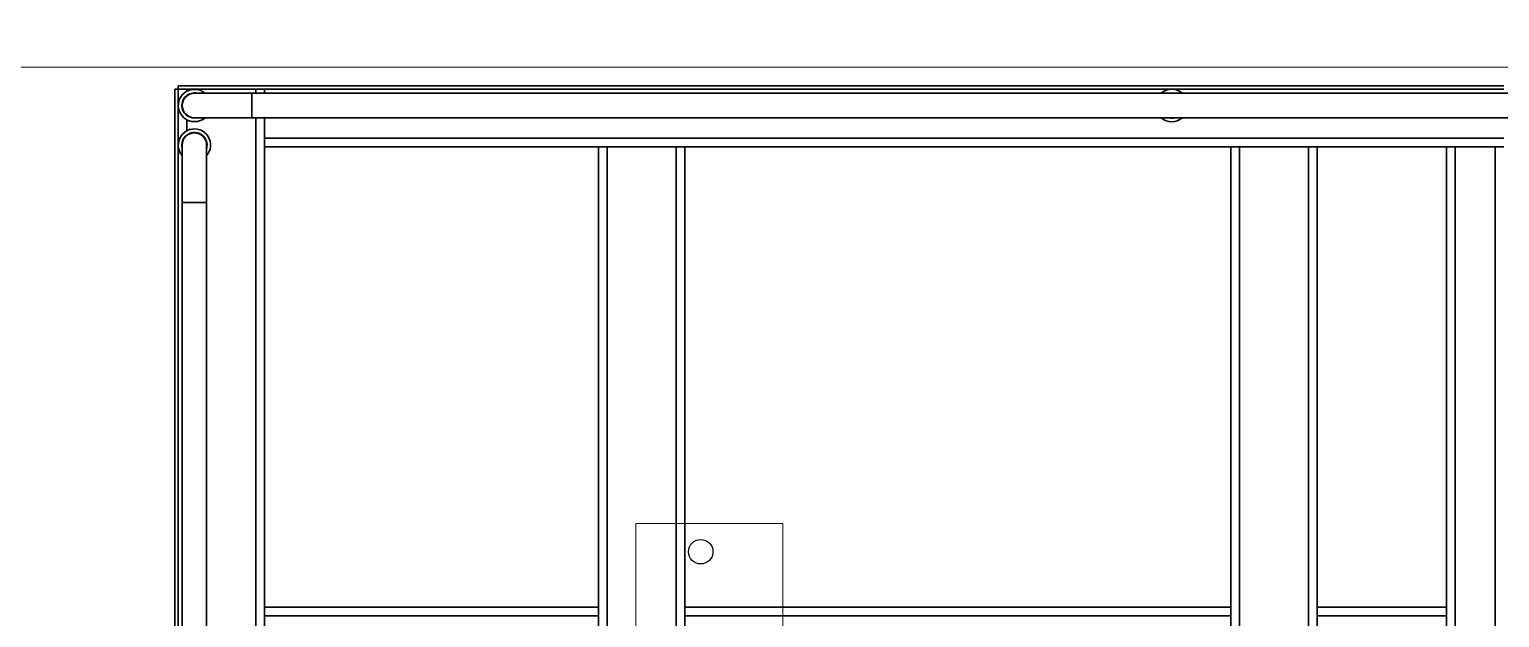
# Model space of a CAD drawing. Header units: millimetres. Extents: x -1052 to 3351, y 0 to 2015.
# Drawn here: x -383.04 to -352.77, y 1758.15 to 1770.25 of the extents above; entities that cross this region are included whole.
import ezdxf

# ---------------------------------------------------------------- set-up
doc = ezdxf.new("R2010")
doc.units = ezdxf.units.MM
doc.layers.add('AM_8', color=7, linetype='Continuous', lineweight=15)

msp = doc.modelspace()

# ---------------------------------------------------------------- linework, layer by layer
at = {"color": 7, "linetype": 'Continuous', "lineweight": 35}
for p, q in [((-380.0511, 1699.1993), (-380.0511, 1769.0166)), ((-380.0511, 1769.0166), (-379.9771, 1769.0166)), ((-380.0511, 1699.1993), (-380.0511, 1769.0166)), ((-380.0511, 1769.0166), (-379.9771, 1769.0166)), ((-379.9771, 1769.0906), (-379.9771, 1769.0166)), ((-379.9771, 1769.0906), (-352.6862, 1769.0906)), ((-379.9771, 1769.0906), (-379.9771, 1769.0166)), ((-379.9771, 1769.0906), (-352.6862, 1769.0906)), ((-379.9771, 1699.1993), (-379.9771, 1769.0166)), ((-379.9771, 1769.0166), (-352.6862, 1769.0166)), ((-379.9771, 1699.1993), (-379.9771, 1769.0166)), ((-379.9771, 1769.0166), (-352.6862, 1769.0166)), ((-379.7996, 1768.9782), (-379.7996, 1769.0166)), ((-379.7996, 1768.9782), (-379.7996, 1769.0166)), ((-378.4609, 1768.9353), (-379.6443, 1768.9353)), ((-378.4609, 1768.9353), (-379.6443, 1768.9353)), ((-350.6523, 1768.9353), (-378.4609, 1768.9353)), ((-378.4609, 1768.6838), (-378.4609, 1768.9353)), ((-350.6523, 1768.9353), (-378.4609, 1768.9353)), ((-378.4609, 1768.6838), (-378.4609, 1768.9353)), ((-378.3796, 1768.9353), (-378.3796, 1769.0166)), ((-378.3796, 1768.9353), (-378.3796, 1769.0166)), ((-378.2021, 1769.0166), (-378.2021, 1768.9353)), ((-378.2021, 1769.0166), (-378.2021, 1768.9353)), ((-378.4609, 1768.4324), (-378.4609, 1768.6838)), ((-378.4609, 1768.4324), (-378.4609, 1768.6838)), ((-379.7996, 1768.1646), (-379.7996, 1768.3895)), ((-379.7996, 1768.1646), (-379.7996, 1768.3895)), ((-379.6443, 1768.4324), (-378.4609, 1768.4324)), ((-379.6443, 1768.4324), (-378.4609, 1768.4324)), ((-378.4609, 1768.4324), (-350.6523, 1768.4324)), ((-378.4609, 1768.4324), (-350.6523, 1768.4324)), ((-378.3796, 1699.7835), (-378.3796, 1768.4324)), ((-378.3796, 1699.7835), (-378.3796, 1768.4324)), ((-378.2021, 1768.4324), (-378.2021, 1768.0108)), ((-378.2021, 1768.4324), (-378.2021, 1768.0108)), ((-352.6862, 1768.0108), (-378.2021, 1768.0108)), ((-378.2021, 1768.0108), (-378.2021, 1767.8333)), ((-352.6862, 1768.0108), (-378.2021, 1768.0108)), ((-378.2021, 1768.0108), (-378.2021, 1767.8333)), ((-379.8957, 1767.8703), (-379.8957, 1766.6869)), ((-379.8957, 1767.8703), (-379.8957, 1766.6869)), ((-379.3928, 1766.6869), (-379.3928, 1767.8703)), ((-379.3928, 1766.6869), (-379.3928, 1767.8703)), ((-378.2021, 1758.3665), (-378.2021, 1767.8333)), ((-371.3239, 1767.8333), (-378.2021, 1767.8333)), ((-378.2021, 1758.3665), (-378.2021, 1767.8333)), ((-371.3239, 1767.8333), (-378.2021, 1767.8333)), ((-371.3239, 1758.3665), (-371.3239, 1767.8333)), ((-371.3239, 1767.8333), (-371.1464, 1767.8333)), ((-371.3239, 1758.3665), (-371.3239, 1767.8333)), ((-371.3239, 1767.8333), (-371.1464, 1767.8333)), ((-371.1464, 1700.3826), (-371.1464, 1767.8333)), ((-371.1464, 1767.8333), (-369.7264, 1767.8333)), ((-371.1464, 1700.3826), (-371.1464, 1767.8333)), ((-371.1464, 1767.8333), (-369.7264, 1767.8333)), ((-369.7264, 1700.3826), (-369.7264, 1767.8333)), ((-369.7264, 1767.8333), (-369.5489, 1767.8333)), ((-369.7264, 1700.3826), (-369.7264, 1767.8333)), ((-369.7264, 1767.8333), (-369.5489, 1767.8333)), ((-358.3071, 1767.8333), (-369.5489, 1767.8333)), ((-369.5489, 1758.3665), (-369.5489, 1767.8333)), ((-358.3071, 1767.8333), (-369.5489, 1767.8333)), ((-369.5489, 1758.3665), (-369.5489, 1767.8333)), ((-358.3071, 1758.3665), (-358.3071, 1767.8333)), ((-358.1296, 1767.8333), (-358.3071, 1767.8333)), ((-358.3071, 1758.3665), (-358.3071, 1767.8333)), ((-358.1296, 1767.8333), (-358.3071, 1767.8333)), ((-358.1296, 1700.3826), (-358.1296, 1767.8333)), ((-356.7096, 1767.8333), (-358.1296, 1767.8333)), ((-358.1296, 1700.3826), (-358.1296, 1767.8333)), ((-356.7096, 1767.8333), (-358.1296, 1767.8333)), ((-356.5321, 1767.8333), (-356.7096, 1767.8333)), ((-356.7096, 1700.3826), (-356.7096, 1767.8333)), ((-356.5321, 1767.8333), (-356.7096, 1767.8333)), ((-356.7096, 1700.3826), (-356.7096, 1767.8333)), ((-356.5321, 1758.3665), (-356.5321, 1767.8333)), ((-353.8695, 1767.8333), (-356.5321, 1767.8333)), ((-356.5321, 1758.3665), (-356.5321, 1767.8333)), ((-353.8695, 1767.8333), (-356.5321, 1767.8333)), ((-353.692, 1767.8333), (-353.8695, 1767.8333)), ((-353.8695, 1758.3665), (-353.8695, 1767.8333)), ((-353.692, 1767.8333), (-353.8695, 1767.8333)), ((-353.8695, 1758.3665), (-353.8695, 1767.8333)), ((-353.692, 1700.3826), (-353.692, 1767.8333)), ((-352.8637, 1767.8333), (-353.692, 1767.8333)), ((-353.692, 1700.3826), (-353.692, 1767.8333)), ((-352.8637, 1767.8333), (-353.692, 1767.8333)), ((-352.8637, 1700.3826), (-352.8637, 1767.8333)), ((-352.6862, 1767.8333), (-352.8637, 1767.8333)), ((-352.8637, 1700.3826), (-352.8637, 1767.8333)), ((-352.6862, 1767.8333), (-352.8637, 1767.8333)), ((-379.8957, 1766.6869), (-379.8957, 1735.0324)), ((-379.8957, 1766.6869), (-379.6443, 1766.6869)), ((-379.8957, 1766.6869), (-379.8957, 1735.0324)), ((-379.8957, 1766.6869), (-379.6443, 1766.6869)), ((-379.6443, 1766.6869), (-379.3928, 1766.6869)), ((-379.6443, 1766.6869), (-379.3928, 1766.6869)), ((-379.3928, 1735.0324), (-379.3928, 1766.6869)), ((-379.3928, 1735.0324), (-379.3928, 1766.6869)), ((-371.3239, 1758.3665), (-378.2021, 1758.3665)), ((-378.2021, 1758.3665), (-378.2021, 1758.189)), ((-371.3239, 1758.3665), (-378.2021, 1758.3665)), ((-378.2021, 1758.3665), (-378.2021, 1758.189)), ((-371.3239, 1758.189), (-371.3239, 1758.3665)), ((-371.3239, 1758.189), (-371.3239, 1758.3665)), ((-369.5489, 1758.3665), (-369.5489, 1758.189)), ((-358.3071, 1758.3665), (-369.5489, 1758.3665)), ((-369.5489, 1758.3665), (-369.5489, 1758.189)), ((-358.3071, 1758.3665), (-369.5489, 1758.3665)), ((-358.3071, 1758.189), (-358.3071, 1758.3665)), ((-358.3071, 1758.189), (-358.3071, 1758.3665)), ((-356.5321, 1758.3665), (-353.8695, 1758.3665)), ((-356.5321, 1758.3665), (-356.5321, 1758.189)), ((-356.5321, 1758.3665), (-353.8695, 1758.3665)), ((-356.5321, 1758.3665), (-356.5321, 1758.189)), ((-353.8695, 1758.3665), (-353.8695, 1758.189)), ((-353.8695, 1758.3665), (-353.8695, 1758.189)), ((-371.3239, 1758.189), (-378.2021, 1758.189)), ((-378.2021, 1757.3607), (-378.2021, 1758.189)), ((-371.3239, 1758.189), (-378.2021, 1758.189)), ((-378.2021, 1757.3607), (-378.2021, 1758.189)), ((-371.3239, 1758.189), (-371.3239, 1757.3607)), ((-371.3239, 1758.189), (-371.3239, 1757.3607)), ((-358.3071, 1758.189), (-369.5489, 1758.189)), ((-369.5489, 1757.3607), (-369.5489, 1758.189)), ((-358.3071, 1758.189), (-369.5489, 1758.189)), ((-369.5489, 1757.3607), (-369.5489, 1758.189)), ((-358.3071, 1757.3607), (-358.3071, 1758.189)), ((-358.3071, 1757.3607), (-358.3071, 1758.189)), ((-356.5321, 1758.189), (-353.8695, 1758.189)), ((-356.5321, 1757.3607), (-356.5321, 1758.189)), ((-356.5321, 1758.189), (-353.8695, 1758.189)), ((-356.5321, 1757.3607), (-356.5321, 1758.189)), ((-353.8695, 1757.3607), (-353.8695, 1758.189)), ((-353.8695, 1757.3607), (-353.8695, 1758.189))]:
    msp.add_line(p, q, dxfattribs=at)
msp.add_lwpolyline([(-379.3928, 1767.8088), (-379.3926, 1767.8097), (-379.3866, 1767.8461)], dxfattribs=at)
msp.add_lwpolyline([(-379.3928, 1767.8088), (-379.3926, 1767.8097), (-379.3866, 1767.8461)], dxfattribs=at)
at = {"color": 3}
msp.add_circle((-369.221, 1759.5062), 0.2515, dxfattribs=at)
at = {"color": 7, "linetype": 'Continuous', "lineweight": 35}
for centre, radius, start, end in [((-379.6443, 1768.6838), 0.3328, 49.07394, 191.96513), ((-379.6443, 1768.6838), 0.3328, 49.07394, 191.96513), ((-379.6443, 1768.6838), 0.2589, 76.27087, 191.96513), ((-379.6443, 1768.6838), 0.2589, 76.27087, 191.96513), ((-379.6443, 1768.6838), 0.2515, 90, 180), ((-379.6443, 1768.6838), 0.2515, 90, 180), ((-359.5274, 1768.6838), 0.3328, 49.07394, 130.92606), ((-359.5274, 1768.6838), 0.3328, 49.07394, 130.92606), ((-359.5274, 1768.6838), 0.2589, 76.27087, 103.72913), ((-359.5274, 1768.6838), 0.2589, 76.27087, 103.72913), ((-379.6443, 1768.6838), 0.3328, 191.96513, 310.92606), ((-379.6443, 1768.6838), 0.3328, 191.96513, 310.92606), ((-379.6443, 1768.6838), 0.2589, 191.96513, 283.72913), ((-379.6443, 1768.6838), 0.2589, 191.96513, 283.72913), ((-379.6443, 1768.6838), 0.2515, 180, 270), ((-379.6443, 1768.6838), 0.2515, 180, 270), ((-379.6443, 1767.8703), 0.3328, 354.64607, 220.92606), ((-379.6443, 1767.8703), 0.3328, 354.64607, 220.92606), ((-359.5274, 1768.6838), 0.3328, 229.07394, 310.92606), ((-359.5274, 1768.6838), 0.3328, 229.07394, 310.92606), ((-359.5274, 1768.6838), 0.2589, 256.27087, 283.72913), ((-359.5274, 1768.6838), 0.2589, 256.27087, 283.72913), ((-379.6443, 1767.8703), 0.2589, 354.64607, 193.72913), ((-379.6443, 1767.8703), 0.2589, 354.64607, 193.72913), ((-379.6443, 1767.8703), 0.2515, 90, 180), ((-379.6443, 1767.8703), 0.2515, 90, 180), ((-379.6443, 1767.8703), 0.2515, 0, 90), ((-379.6443, 1767.8703), 0.2515, 0, 90), ((-379.6443, 1767.8703), 0.3328, 319.07394, 354.64607), ((-379.6443, 1767.8703), 0.3328, 319.07394, 354.64607)]:
    msp.add_arc(centre, radius, start, end, dxfattribs=at)
at = {"layer": 'AM_8'}
for points in [[(-445.2509, 1769.4755), (-328.043, 1769.4755), (-328.043, 1802.1181), (-445.2509, 1802.1181)], [(-370.5561, 1760.0834), (-367.5291, 1760.0834), (-367.5291, 1748.2418), (-370.5561, 1748.2418)]]:
    msp.add_lwpolyline(points, close=True, dxfattribs=at)

doc.saveas('drawing.dxf')
